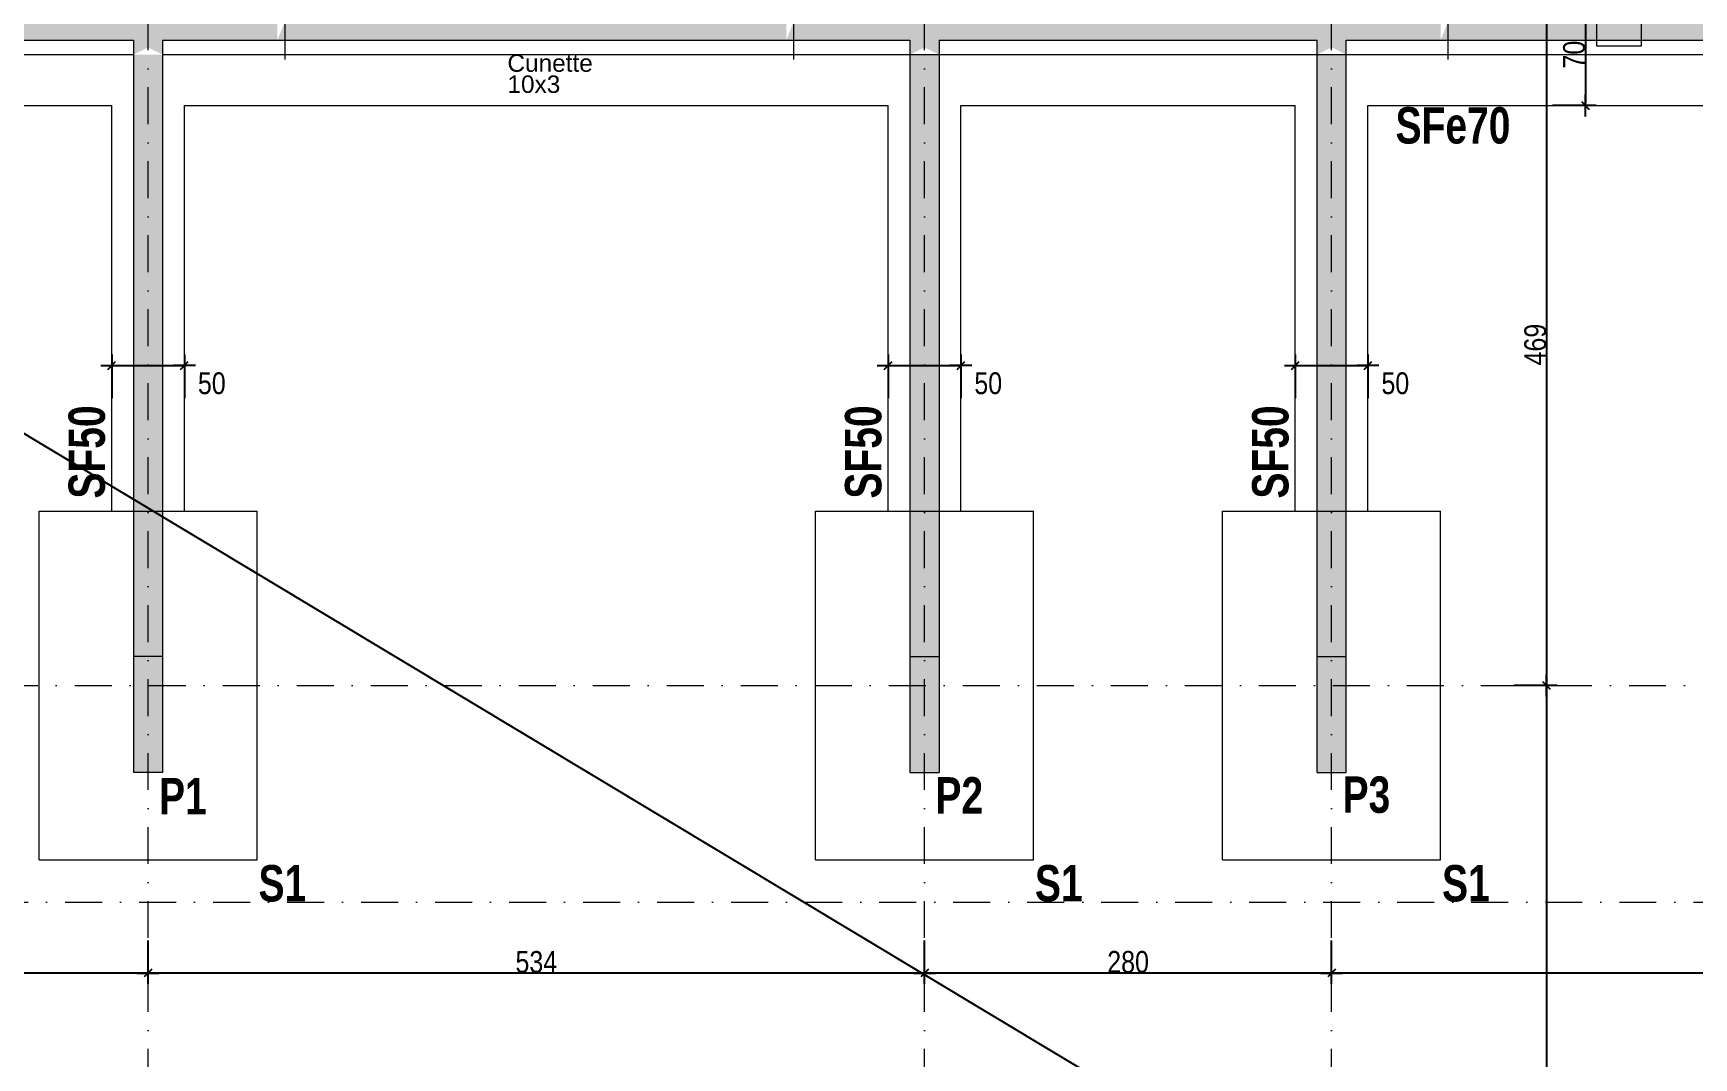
# Model space of a CAD drawing. Header units: centimetres. Extents: x -14085 to 643619, y -47998 to 35592.
# Drawn here: x 52886 to 54028, y 4184 to 4889 of the extents above; entities that cross this region are included whole.
import ezdxf
from ezdxf.enums import TextEntityAlignment as Align

# ---------------------------------------------------------------- set-up
doc = ezdxf.new("R2010")
doc.units = ezdxf.units.CM
doc.header["$PDMODE"] = 1
doc.header["$PDSIZE"] = -2
doc.linetypes.add('TIRETPTX2', pattern=[50.8, 25.4, -12.7, 0, -12.7])
for name, color, linetype in [('01_cote_gen', 4, 'Continuous'), ('01_poch_murs', 253, 'Continuous'), ('01_poch_poteaux', 250, 'Continuous'), ('01_texte', 230, 'Continuous'), ('AA_COTES', 2, 'Continuous')]:
    doc.layers.add(name, color=color, linetype=linetype)
for name, color, linetype, lineweight in [('01_murs_coup', 5, 'Continuous', 60), ('01_sem', 42, 'Continuous', 15), ('01_tram_axes', 2, 'TIRETPTX2', 9)]:
    doc.layers.add(name, color=color, linetype=linetype, lineweight=lineweight)
doc.styles.add('impact', font='impact.ttf')
doc.styles.add('MATTE_TXT', font='arial.ttf')
doc.styles.add('STYLE2', font='ARIALN.TTF')
doc.dimstyles.new('JB50', dxfattribs={"dimscale": 0.1, "dimtxt": 150, "dimasz": 15, "dimexe": 0.1, "dimexo": 0.1, "dimgap": 0.09, "dimtad": 1, "dimdec": 1, "dimdsep": 46, "dimtxsty": 'STYLE2', "dimblk1": 'BOND_G', "dimblk2": 'BOND_D', "dimsah": 1, "dimcen": 1.5, "dimdle": 0.01, "dimse1": 1, "dimse2": 1, "dimclrd": 4, "dimclre": 2, "dimclrt": 6, "dimazin": 2, "dimtfac": 2.333333, "dimtdec": 1, "dimtix": 1, "dimtmove": 2, "dimatfit": 3, "dimldrblk": 'BOND_G', "dimfxl": 1, "dimtolj": 1, "dimtzin": 0, "dimarcsym": 0})

# ---------------------------------------------------------------- blocks, each defined once
blk = doc.blocks.new('BOND_G')
at = {"layer": 'AA_COTES', "color": 0}
for p, q in [((0, -5), (0, 15)), ((5, 0), (-5, 0)), ((1.77, 1.77), (-1.77, -1.77))]:
    blk.add_line(p, q, dxfattribs=at)
blk = doc.blocks.new('BOND_D')
at = {"layer": 'AA_COTES', "color": 0}
for p, q in [((5, 0), (-5, 0)), ((-1.77, -1.77), (1.77, 1.77)), ((0, 5), (0, -15))]:
    blk.add_line(p, q, dxfattribs=at)
blk = doc.blocks.new('*D1542')
at = {"layer": '01_cote_gen', "color": 4, "lineweight": -2, "transparency": 16777216}
blk.add_line((52941.4, 4660.5), (52988.4, 4660.5), dxfattribs=at)
at = {"layer": 'Defpoints', "color": 0, "lineweight": 0, "transparency": 16777216}
for p in [(52989.9, 4660.5), (52939.9, 4647.5), (52989.9, 4647.5)]:
    blk.add_point(p, dxfattribs=at)
at = {"layer": '01_cote_gen', "color": 4, "lineweight": -2, "transparency": 16777216, "xscale": 1.5, "yscale": 1.5, "zscale": 1.5, "rotation": 180}
blk.add_blockref('BOND_G', (52939.9, 4660.5), dxfattribs=at)
at = {"layer": '01_cote_gen', "color": 4, "lineweight": -2, "transparency": 16777216, "xscale": 1.5, "yscale": 1.5, "zscale": 1.5}
blk.add_blockref('BOND_D', (52989.9, 4660.5), dxfattribs=at)
at = {"layer": '01_cote_gen', "color": 6, "lineweight": 0, "transparency": 16777216, "insert": (53008.7, 4648.2), "char_height": 15, "attachment_point": 5, "style": 'STYLE2'}
blk.add_mtext('\\A1;50', dxfattribs=at)
blk = doc.blocks.new('*D1543')
at = {"layer": '01_cote_gen', "color": 4, "lineweight": -2, "transparency": 16777216}
blk.add_line((53475.4, 4660.5), (53522.4, 4660.5), dxfattribs=at)
at = {"layer": 'Defpoints', "color": 0, "lineweight": 0, "transparency": 16777216}
for p in [(53523.9, 4660.5), (53473.9, 4647.5), (53523.9, 4647.5)]:
    blk.add_point(p, dxfattribs=at)
at = {"layer": '01_cote_gen', "color": 4, "lineweight": -2, "transparency": 16777216, "xscale": 1.5, "yscale": 1.5, "zscale": 1.5, "rotation": 180}
blk.add_blockref('BOND_G', (53473.9, 4660.5), dxfattribs=at)
at = {"layer": '01_cote_gen', "color": 4, "lineweight": -2, "transparency": 16777216, "xscale": 1.5, "yscale": 1.5, "zscale": 1.5}
blk.add_blockref('BOND_D', (53523.9, 4660.5), dxfattribs=at)
at = {"layer": '01_cote_gen', "color": 6, "lineweight": 0, "transparency": 16777216, "insert": (53542.7, 4648.2), "char_height": 15, "attachment_point": 5, "style": 'STYLE2'}
blk.add_mtext('\\A1;50', dxfattribs=at)
blk = doc.blocks.new('*D1544')
at = {"layer": '01_cote_gen', "color": 4, "lineweight": -2, "transparency": 16777216}
blk.add_line((53755.4, 4660.5), (53802.4, 4660.5), dxfattribs=at)
at = {"layer": 'Defpoints', "color": 0, "lineweight": 0, "transparency": 16777216}
for p in [(53803.9, 4660.5), (53753.9, 4647.5), (53803.9, 4647.5)]:
    blk.add_point(p, dxfattribs=at)
at = {"layer": '01_cote_gen', "color": 4, "lineweight": -2, "transparency": 16777216, "xscale": 1.5, "yscale": 1.5, "zscale": 1.5, "rotation": 180}
blk.add_blockref('BOND_G', (53753.9, 4660.5), dxfattribs=at)
at = {"layer": '01_cote_gen', "color": 4, "lineweight": -2, "transparency": 16777216, "xscale": 1.5, "yscale": 1.5, "zscale": 1.5}
blk.add_blockref('BOND_D', (53803.9, 4660.5), dxfattribs=at)
at = {"layer": '01_cote_gen', "color": 6, "lineweight": 0, "transparency": 16777216, "insert": (53822.7, 4648.2), "char_height": 15, "attachment_point": 5, "style": 'STYLE2'}
blk.add_mtext('\\A1;50', dxfattribs=at)
blk = doc.blocks.new('*D1549')
at = {"layer": '01_cote_gen', "color": 4, "lineweight": -2, "transparency": 16777216}
blk.add_line((53953.4, 4907.9), (53953.4, 4840.9), dxfattribs=at)
at = {"layer": 'Defpoints', "color": 0, "lineweight": 0, "transparency": 16777216}
for p in [(53951, 4909.4), (53951, 4839.4), (53953.4, 4839.4)]:
    blk.add_point(p, dxfattribs=at)
at = {"layer": '01_cote_gen', "color": 4, "lineweight": -2, "transparency": 16777216, "xscale": 1.5, "yscale": 1.5, "zscale": 1.5}
for name, p, rotation in [('BOND_G', (53953.4, 4909.4), 90), ('BOND_D', (53953.4, 4839.4), 270)]:
    blk.add_blockref(name, p, dxfattribs=dict(at, rotation=rotation))
at = {"layer": '01_cote_gen', "color": 6, "lineweight": 0, "transparency": 16777216, "insert": (53945.7, 4874.4), "char_height": 15, "attachment_point": 5, "rotation": 90, "style": 'STYLE2'}
blk.add_mtext('\\A1;70', dxfattribs=at)
blk = doc.blocks.new('*D1573')
at = {"layer": '01_cote_gen', "color": 4, "lineweight": -2, "transparency": 16777216}
blk.add_line((53497.4, 4242.5), (52966.4, 4242.5), dxfattribs=at)
at = {"layer": 'Defpoints', "color": 0, "lineweight": 0, "transparency": 16777216}
for p in [(52964.9, 4247.7), (52964.9, 4242.5), (53498.9, 4247.7)]:
    blk.add_point(p, dxfattribs=at)
at = {"layer": '01_cote_gen', "color": 4, "lineweight": -2, "transparency": 16777216, "xscale": 1.5, "yscale": 1.5, "zscale": 1.5, "rotation": 180}
blk.add_blockref('BOND_D', (52964.9, 4242.5), dxfattribs=at)
at = {"layer": '01_cote_gen', "color": 4, "lineweight": -2, "transparency": 16777216, "xscale": 1.5, "yscale": 1.5, "zscale": 1.5}
blk.add_blockref('BOND_G', (53498.9, 4242.5), dxfattribs=at)
at = {"layer": '01_cote_gen', "color": 6, "lineweight": 0, "transparency": 16777216, "insert": (53231.9, 4250.1), "char_height": 15, "attachment_point": 5, "style": 'STYLE2'}
blk.add_mtext('\\A1;534', dxfattribs=at)
blk = doc.blocks.new('*D1574')
at = {"layer": '01_cote_gen', "color": 4, "lineweight": -2, "transparency": 16777216}
blk.add_line((52963.4, 4242.5), (52410.4, 4242.5), dxfattribs=at)
at = {"layer": 'Defpoints', "color": 0, "lineweight": 0, "transparency": 16777216}
for p in [(52408.9, 4242.5), (52408.9, 4235), (52964.9, 4235)]:
    blk.add_point(p, dxfattribs=at)
at = {"layer": '01_cote_gen', "color": 4, "lineweight": -2, "transparency": 16777216, "xscale": 1.5, "yscale": 1.5, "zscale": 1.5, "rotation": 180}
blk.add_blockref('BOND_D', (52408.9, 4242.5), dxfattribs=at)
at = {"layer": '01_cote_gen', "color": 4, "lineweight": -2, "transparency": 16777216, "xscale": 1.5, "yscale": 1.5, "zscale": 1.5}
blk.add_blockref('BOND_G', (52964.9, 4242.5), dxfattribs=at)
at = {"layer": '01_cote_gen', "color": 6, "lineweight": 0, "transparency": 16777216, "insert": (52686.9, 4250.1), "char_height": 15, "attachment_point": 5, "style": 'STYLE2'}
blk.add_mtext('\\A1;556', dxfattribs=at)
blk = doc.blocks.new('*D1575')
at = {"layer": '01_cote_gen', "color": 4, "lineweight": -2, "transparency": 16777216}
blk.add_line((54388.9, 4242.5), (53780.4, 4242.5), dxfattribs=at)
at = {"layer": 'Defpoints', "color": 0, "lineweight": 0, "transparency": 16777216}
for p in [(53778.9, 4242.5), (53778.9, 4229.7), (54390.4, 4229.7)]:
    blk.add_point(p, dxfattribs=at)
at = {"layer": '01_cote_gen', "color": 4, "lineweight": -2, "transparency": 16777216, "xscale": 1.5, "yscale": 1.5, "zscale": 1.5, "rotation": 180}
blk.add_blockref('BOND_D', (53778.9, 4242.5), dxfattribs=at)
at = {"layer": '01_cote_gen', "color": 4, "lineweight": -2, "transparency": 16777216, "xscale": 1.5, "yscale": 1.5, "zscale": 1.5}
blk.add_blockref('BOND_G', (54390.4, 4242.5), dxfattribs=at)
at = {"layer": '01_cote_gen', "color": 6, "lineweight": 0, "transparency": 16777216, "insert": (54084.6, 4250.1), "char_height": 15, "attachment_point": 5, "style": 'STYLE2'}
blk.add_mtext('\\A1;611.5', dxfattribs=at)
blk = doc.blocks.new('*D1576')
at = {"layer": '01_cote_gen', "color": 4, "lineweight": -2, "transparency": 16777216}
blk.add_line((53777.4, 4242.5), (53500.4, 4242.5), dxfattribs=at)
at = {"layer": 'Defpoints', "color": 0, "lineweight": 0, "transparency": 16777216}
for p in [(53498.9, 4265), (53778.9, 4250), (53498.9, 4242.5)]:
    blk.add_point(p, dxfattribs=at)
at = {"layer": '01_cote_gen', "color": 4, "lineweight": -2, "transparency": 16777216, "xscale": 1.5, "yscale": 1.5, "zscale": 1.5, "rotation": 180}
blk.add_blockref('BOND_D', (53498.9, 4242.5), dxfattribs=at)
at = {"layer": '01_cote_gen', "color": 4, "lineweight": -2, "transparency": 16777216, "xscale": 1.5, "yscale": 1.5, "zscale": 1.5}
blk.add_blockref('BOND_G', (53778.9, 4242.5), dxfattribs=at)
at = {"layer": '01_cote_gen', "color": 6, "lineweight": 0, "transparency": 16777216, "insert": (53638.9, 4250.1), "char_height": 15, "attachment_point": 5, "style": 'STYLE2'}
blk.add_mtext('\\A1;280', dxfattribs=at)
blk = doc.blocks.new('*D1696')
at = {"layer": '01_cote_gen', "color": 4, "lineweight": -2, "transparency": 16777216}
blk.add_line((53926.6, 4438.9), (53926.6, 3720.9), dxfattribs=at)
at = {"layer": 'Defpoints', "color": 0, "lineweight": 0, "transparency": 16777216}
for p in [(53950.9, 4440.4), (53858.4, 3719.4), (53926.6, 3719.4)]:
    blk.add_point(p, dxfattribs=at)
at = {"layer": '01_cote_gen', "color": 4, "lineweight": -2, "transparency": 16777216, "xscale": 1.5, "yscale": 1.5, "zscale": 1.5}
for name, p, rotation in [('BOND_G', (53926.6, 4440.4), 90), ('BOND_D', (53926.6, 3719.4), 270)]:
    blk.add_blockref(name, p, dxfattribs=dict(at, rotation=rotation))
at = {"layer": '01_cote_gen', "color": 6, "lineweight": 0, "transparency": 16777216, "insert": (53919.1, 4079.9), "char_height": 15, "attachment_point": 5, "rotation": 90, "style": 'STYLE2'}
blk.add_mtext('\\A1;721', dxfattribs=at)
blk = doc.blocks.new('*D1700')
at = {"layer": '01_cote_gen', "color": 4, "lineweight": -2, "transparency": 16777216}
blk.add_line((53926.6, 4907.9), (53926.6, 4441.9), dxfattribs=at)
at = {"layer": 'Defpoints', "color": 0, "lineweight": 0, "transparency": 16777216}
for p in [(53917.3, 4909.4), (53904.1, 4440.4), (53926.6, 4440.4)]:
    blk.add_point(p, dxfattribs=at)
at = {"layer": '01_cote_gen', "color": 4, "lineweight": -2, "transparency": 16777216, "xscale": 1.5, "yscale": 1.5, "zscale": 1.5}
for name, p, rotation in [('BOND_G', (53926.6, 4909.4), 90), ('BOND_D', (53926.6, 4440.4), 270)]:
    blk.add_blockref(name, p, dxfattribs=dict(at, rotation=rotation))
at = {"layer": '01_cote_gen', "color": 6, "lineweight": 0, "transparency": 16777216, "insert": (53919, 4674.9), "char_height": 15, "attachment_point": 5, "rotation": 90, "style": 'STYLE2'}
blk.add_mtext('\\A1;469', dxfattribs=at)
blk = doc.blocks.new('*D2093')
at = {"layer": '01_cote_gen', "color": 4, "lineweight": -2, "ltscale": 0.2, "transparency": 16777216}
blk.add_line((52660.4, 4994.5), (53057.4, 4994.5), dxfattribs=at)
at = {"layer": 'Defpoints', "color": 0, "lineweight": 0, "ltscale": 0.2, "transparency": 16777216}
for p in [(53058.9, 4994.5), (53058.9, 4901.4), (52658.9, 4775)]:
    blk.add_point(p, dxfattribs=at)
at = {"layer": '01_cote_gen', "color": 4, "lineweight": -2, "ltscale": 0.2, "transparency": 16777216, "xscale": 1.5, "yscale": 1.5, "zscale": 1.5, "rotation": 180}
blk.add_blockref('BOND_G', (52658.9, 4994.5), dxfattribs=at)
at = {"layer": '01_cote_gen', "color": 4, "lineweight": -2, "ltscale": 0.2, "transparency": 16777216, "xscale": 1.5, "yscale": 1.5, "zscale": 1.5}
blk.add_blockref('BOND_D', (53058.9, 4994.5), dxfattribs=at)
at = {"layer": '01_cote_gen', "color": 6, "lineweight": 0, "ltscale": 0.2, "transparency": 16777216, "insert": (52858.9, 5002.2), "char_height": 15, "attachment_point": 5, "style": 'STYLE2'}
blk.add_mtext('\\A1;400', dxfattribs=at)

msp = doc.modelspace()

# ---------------------------------------------------------------- hatches: boundary and pattern name
at = {"layer": '01_poch_murs', "lineweight": 0}
h = msp.add_hatch(color=256, dxfattribs=at)
h.dxf.hatch_style = 1
h.paths.add_polyline_path([(55152.87, 4909.39), (52408.87, 4909.39), (52408.87, 4043.25), (52428.87, 4043.25), (52428.87, 4884.39), (52954.87, 4884.39), (52954.87, 4460.39), (52974.87, 4460.39), (52974.87, 4884.39), (53488.87, 4884.39), (53488.87, 4460.39), (53508.87, 4460.39), (53508.87, 4884.39), (53768.87, 4884.39), (53768.87, 4460.39), (53788.87, 4460.39), (53788.87, 4884.39), (54377.88, 4884.39), (54377.88, 4460.39), (54402.88, 4460.39), (54402.88, 4884.39), (55132.87, 4884.39), (55132.87, 4460.39), (55152.87, 4460.39)])
at = {"layer": '01_poch_poteaux', "lineweight": 0}
h = msp.add_hatch(color=256, dxfattribs=at)
h.dxf.hatch_style = 1
h.paths.add_polyline_path([(52974.87, 4460.39), (52954.87, 4460.39), (52954.87, 4380.39), (52974.87, 4380.39)])
h = msp.add_hatch(color=256, dxfattribs=at)
h.dxf.hatch_style = 1
h.paths.add_polyline_path([(53508.87, 4460.39), (53488.87, 4460.39), (53488.87, 4380.39), (53508.87, 4380.39)])
h = msp.add_hatch(color=256, dxfattribs=at)
h.dxf.hatch_style = 1
h.paths.add_polyline_path([(53788.87, 4460.39), (53768.87, 4460.39), (53768.87, 4380.39), (53788.87, 4380.39)])

# ---------------------------------------------------------------- linework, layer by layer
at = {"layer": '01_cote_gen', "lineweight": 0}
msp.add_lwpolyline([(53961.31, 4927.43), (53991.69, 4927.43), (53991.69, 4880.19), (53961.31, 4880.19)], close=True, dxfattribs=at)
at = {"layer": '01_murs_coup', "lineweight": 18}
for p, q in [((52428.87, 4884.39), (52954.87, 4884.39)), ((52954.87, 4884.39), (52954.87, 4380.39)), ((52974.87, 4884.39), (52974.87, 4380.39)), ((53239.37, 4884.39), (53488.87, 4884.39)), ((53488.87, 4884.39), (53488.87, 4380.39)), ((53508.87, 4884.39), (53768.87, 4884.39)), ((53508.87, 4884.39), (53508.87, 4385.39)), ((53768.87, 4385.39), (53768.87, 4884.39)), ((53788.87, 4884.39), (54377.88, 4884.39)), ((53788.87, 4385.39), (53788.87, 4884.39))]:
    msp.add_line(p, q, dxfattribs=at)
at = {"layer": '01_murs_coup', "lineweight": 5}
for p, q in [((52974.87, 4884.39), (53488.87, 4884.39)), ((53488.87, 4884.39), (53488.87, 4380.39)), ((53508.87, 4884.39), (53768.87, 4884.39)), ((53508.87, 4884.39), (53508.87, 4380.39)), ((53768.87, 4380.39), (53768.87, 4884.39)), ((53788.87, 4380.39), (53788.87, 4884.39)), ((53488.87, 4380.39), (53508.87, 4380.39))]:
    msp.add_line(p, q, dxfattribs=at)
at = {"layer": '01_murs_coup', "lineweight": 0}
for p, q in [((52974.87, 4380.39), (52954.87, 4380.39)), ((53768.87, 4380.39), (53788.87, 4380.39))]:
    msp.add_line(p, q, dxfattribs=at)
at = {"layer": '01_poch_poteaux', "lineweight": 0}
for p, q in [((52974.87, 4460.39), (52954.87, 4460.39)), ((53768.87, 4460.39), (53788.87, 4460.39))]:
    msp.add_line(p, q, dxfattribs=at)
at = {"layer": '01_poch_poteaux', "lineweight": 5}
msp.add_line((53488.87, 4460.39), (53508.87, 4460.39), dxfattribs=at)
at = {"layer": '01_sem', "lineweight": 5}
for p, q in [((53058.87, 4928.5), (53058.87, 4871)), ((53408.87, 4928.5), (53408.87, 4871)), ((53858.87, 4928.5), (53858.87, 4871)), ((52428.87, 4874.39), (52954.87, 4874.39)), ((52974.87, 4874.39), (55152.87, 4874.39)), ((52478.87, 4839.39), (52939.87, 4839.39)), ((52939.87, 4560.39), (52939.87, 4839.39)), ((52989.87, 4560.39), (52989.87, 4839.39)), ((52989.87, 4839.39), (53473.87, 4839.39)), ((53473.87, 4560.39), (53473.87, 4839.39)), ((53523.87, 4560.39), (53523.87, 4839.39)), ((53523.87, 4839.39), (53753.87, 4839.39)), ((53753.87, 4560.39), (53753.87, 4839.39)), ((53803.87, 4560.39), (53803.87, 4839.39)), ((53803.87, 4839.39), (54365.38, 4839.39)), ((52889.87, 4560.39), (53039.87, 4560.39)), ((53423.87, 4560.39), (53573.87, 4560.39)), ((53703.87, 4560.39), (53853.87, 4560.39)), ((52889.87, 4320.39), (53039.87, 4320.39)), ((53423.87, 4320.39), (53573.87, 4320.39)), ((53703.87, 4320.39), (53853.87, 4320.39))]:
    msp.add_line(p, q, dxfattribs=at)
at = {"layer": '01_sem', "ltscale": 2}
for p, q in [((52889.87, 4320.39), (52889.87, 4560.39)), ((53039.87, 4320.39), (53039.87, 4560.39)), ((53423.87, 4320.39), (53423.87, 4560.39)), ((53573.87, 4320.39), (53573.87, 4560.39)), ((53703.87, 4320.39), (53703.87, 4560.39)), ((53853.87, 4320.39), (53853.87, 4560.39))]:
    msp.add_line(p, q, dxfattribs=at)
at = {"layer": '01_sem', "lineweight": 5}
for points in [[(53053.87, 4909.39), (53053.87, 4884.39), (53063.87, 4884.39), (53063.87, 4909.39)], [(53403.87, 4909.39), (53403.87, 4884.39), (53413.87, 4884.39), (53413.87, 4909.39)], [(53853.87, 4909.39), (53853.87, 4884.39), (53863.87, 4884.39), (53863.87, 4909.39)], [(52954.87, 4884.39), (52974.87, 4884.39), (52974.87, 4874.39), (52954.87, 4874.39)], [(53488.87, 4884.39), (53508.87, 4884.39), (53508.87, 4874.39), (53488.87, 4874.39)], [(53768.87, 4884.39), (53788.87, 4884.39), (53788.87, 4874.39), (53768.87, 4874.39)]]:
    msp.add_solid(points, dxfattribs=at)
at = {"layer": '01_texte'}
msp.add_line((54045.36, 3913.07), (52428.87, 4884.39), dxfattribs=at)
at = {"layer": '01_tram_axes'}
for p, q in [((52964.87, 2230.67), (52964.87, 5716.04)), ((53498.87, 2230.67), (53498.87, 5716.04)), ((53778.87, 2230.67), (53778.87, 5716.04)), ((52863.61, 4440.39), (56275.32, 4440.39)), ((49904.77, 4291.39), (57545.8, 4291.39))]:
    msp.add_line(p, q, dxfattribs=at)

# ---------------------------------------------------------------- texts
at = {"layer": '01_texte', "style": 'MATTE_TXT'}
for s, p in [('Cunette', (53212.03, 4862.59)), ('10x3', (53212.03, 4848.06))]:
    msp.add_text(s, height=12, dxfattribs=at).set_placement(p)
at = {"layer": '01_texte', "style": 'impact'}
for s, p in [('SFe70', (53901.87, 4805.74)), ('P1', (53005.21, 4344.29)), ('P2', (53539.21, 4344.79)), ('P3', (53819.21, 4345.27)), ('S1', (53073.64, 4284.29)), ('S1', (53607.64, 4284.29)), ('S1', (53887.64, 4284.29))]:
    msp.add_text(s, height=25, dxfattribs=at).set_placement(p, align=Align.BOTTOM_RIGHT)
for p in [(52942.69, 4633.08), (53476.69, 4633.08), (53756.69, 4633.08)]:
    msp.add_text('SF50', height=25, rotation=90, dxfattribs=at).set_placement(p, align=Align.BOTTOM_RIGHT)

# ---------------------------------------------------------------- dimensions: what is measured, and where the dimension line sits
at = {"layer": '01_cote_gen', "lineweight": 0, "ltscale": 0.2}
dim = msp.add_linear_dim(base=(53058.87, 4994.5), p1=(52658.87, 4775), p2=(53058.87, 4901.39), dimstyle='JB50', dxfattribs=at)
dim.commit()
dim.dimension.update_dxf_attribs({"geometry": '*D2093', "text_midpoint": (52858.87, 5002.17)})
at = {"layer": '01_cote_gen', "lineweight": 0}
for base, p1, p2, picture, middle in [((53926.63, 4440.39), (53917.27, 4909.39), (53904.13, 4440.39), '*D1700', (53918.96, 4674.89)), ((53953.41, 4839.39), (53951.01, 4909.39), (53951.01, 4839.39), '*D1549', (53945.75, 4874.39)), ((53926.63, 3719.36), (53950.95, 4440.39), (53858.44, 3719.36), '*D1696', (53919.09, 4079.87))]:
    dim = msp.add_linear_dim(base=base, p1=p1, p2=p2, angle=90, dimstyle='JB50', dxfattribs=at)
    dim.commit()
    dim.dimension.update_dxf_attribs({"geometry": picture, "text_midpoint": middle})
for base, p1, p2, picture, middle in [((52989.87, 4660.53), (52939.87, 4647.5), (52989.87, 4647.5), '*D1542', (53008.72, 4648.19)), ((53523.87, 4660.53), (53473.87, 4647.5), (53523.87, 4647.5), '*D1543', (53542.72, 4648.19)), ((53803.87, 4660.53), (53753.87, 4647.5), (53803.87, 4647.5), '*D1544', (53822.72, 4648.19))]:
    dim = msp.add_linear_dim(base=base, p1=p1, p2=p2, dimstyle='JB50', dxfattribs=at)
    dim.commit()
    dim.dimension.update_dxf_attribs({"geometry": picture, "text_midpoint": middle, "dimtype": 160})
for base, p1, p2, picture, middle in [((52408.87, 4242.46), (52964.87, 4234.96), (52408.87, 4234.96), '*D1574', (52686.87, 4250.12)), ((52964.87, 4242.46), (53498.87, 4247.7), (52964.87, 4247.7), '*D1573', (53231.87, 4250.12)), ((53498.87, 4242.46), (53778.87, 4249.96), (53498.87, 4264.96), '*D1576', (53638.87, 4250.12)), ((53778.87, 4242.46), (54390.38, 4229.74), (53778.87, 4229.74), '*D1575', (54084.62, 4250.12))]:
    dim = msp.add_linear_dim(base=base, p1=p1, p2=p2, dimstyle='JB50', dxfattribs=at)
    dim.commit()
    dim.dimension.update_dxf_attribs({"geometry": picture, "text_midpoint": middle})

doc.saveas('drawing.dxf')
